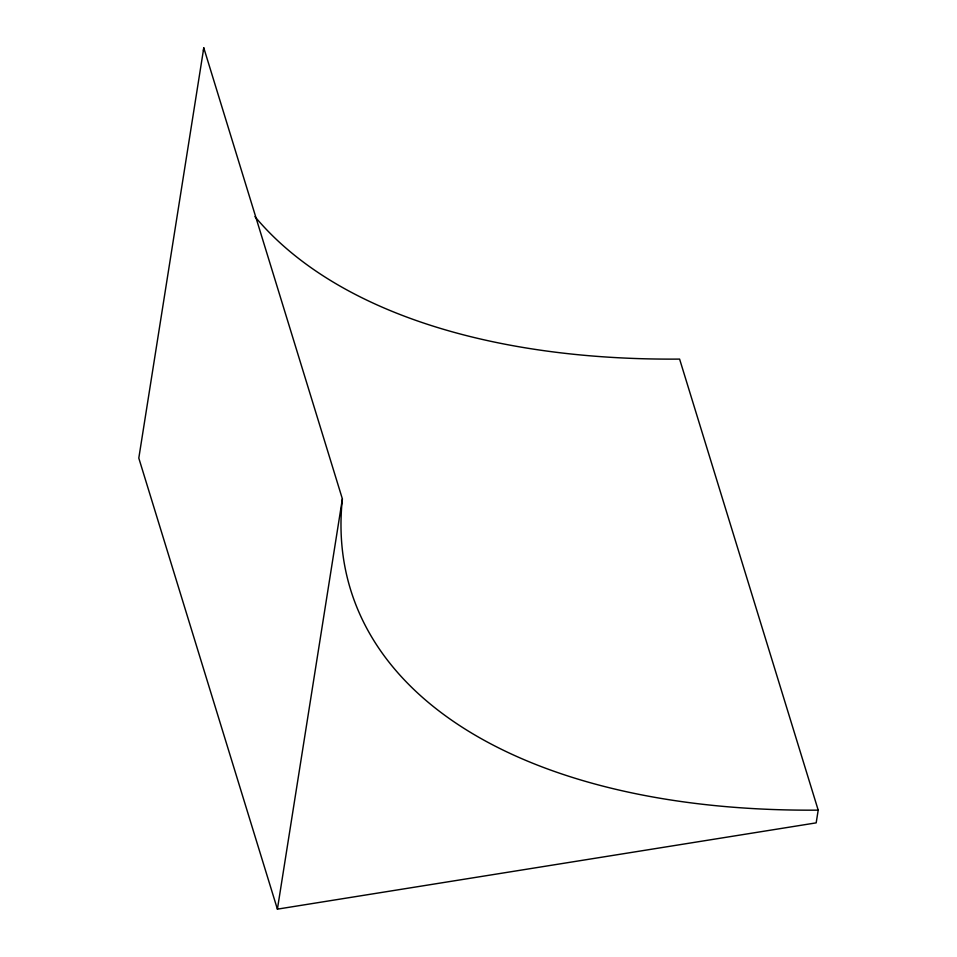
<?xml version="1.0" encoding="UTF-8"?>
<svg xmlns="http://www.w3.org/2000/svg" width="957" height="957" viewBox="0 0 957 957"><rect width="100%" height="100%" fill="white"/><g stroke="black" fill="none" stroke-linecap="round" stroke-linejoin="round"><path stroke-width="1.44" d="M277.398 909.15L342.379 498.896L203.781 47.85L138.801 458.104L277.398 909.15L816.177 822.864L818.199 810.136L679.602 359.09A745.156 398.818 -17.1 0 1 254.945 216.629M818.199 810.136A745.156 398.818 -17.1 0 1 342.379 498.896M203.482 50.877A745.156 398.818 -17.1 0 1 203.781 47.85"/></g></svg>
